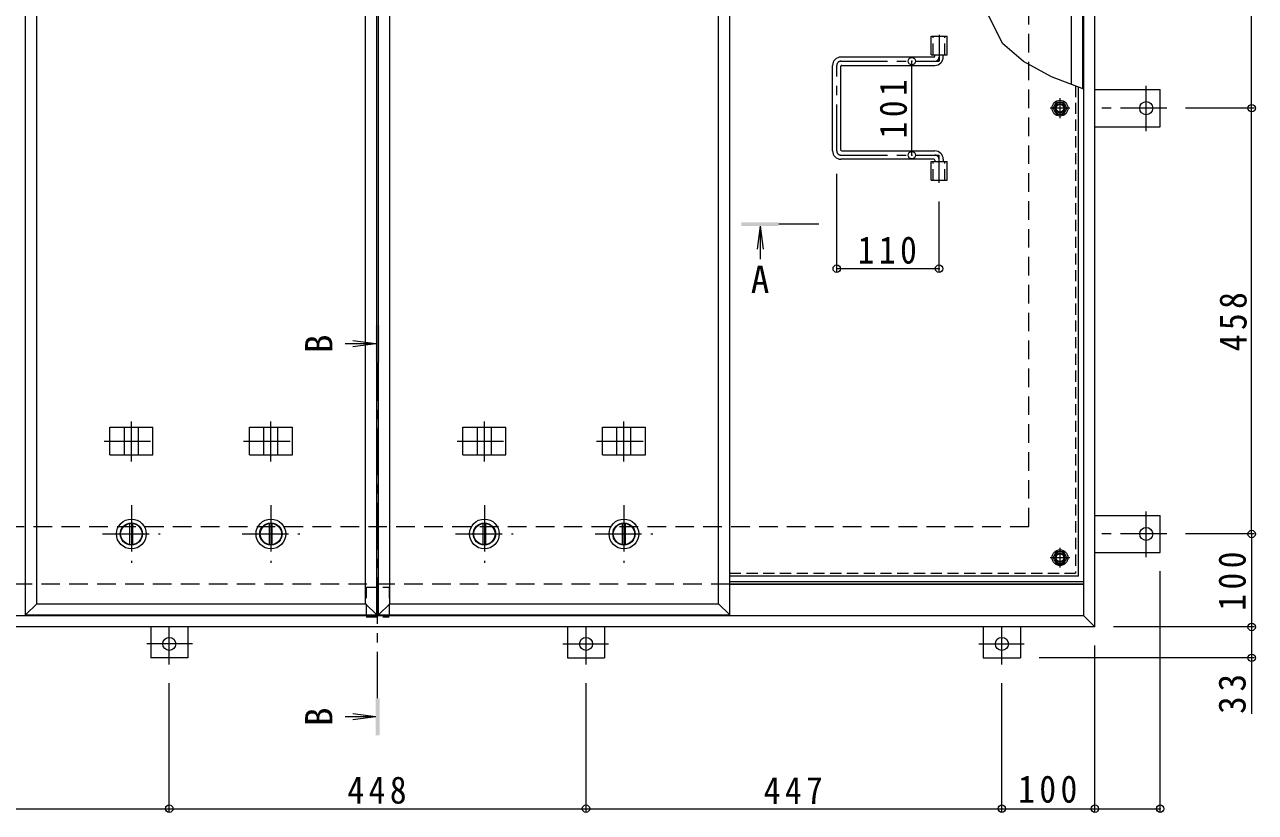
# Model space of a CAD drawing. Units: millimetres at full size, sheet at 1:10. Extents: x -2620 to 2738, y -1962 to 1769.
# Drawn here: x -1841 to -518, y -277 to 571 of the extents above; entities that cross this region are included whole.
import ezdxf
from ezdxf.enums import TextEntityAlignment as Align

# ---------------------------------------------------------------- set-up
doc = ezdxf.new("R2010")
doc.units = ezdxf.units.MM
doc.header["$LTSCALE"] = 10
doc.header["$PDMODE"] = 32
doc.header["$PDSIZE"] = 8
for name, pattern in [('CHAIN1', [8, 5, -1, 1, -1]), ('DASHED1', [1.8, 1.2, -0.6]), ('DASHED2', [3, 2, -1])]:
    doc.linetypes.add(name, pattern=pattern)
for name, color, linetype, lineweight in [('0-1_躯体', 2, 'DASHED2', 9), ('0-2_仕上', 4, 'Continuous', 9), ('0-3_建具', 4, 'Continuous', 9), ('0-5_寸法', 7, 'Continuous', 9), ('0-6_ハッチ', 6, 'Continuous', 9), ('0-7_021', 5, 'Continuous', 5), ('0-A_061', 3, 'CHAIN1', 9), ('0-B_062', 2, 'Continuous', 9), ('0-C_084', 2, 'Continuous', 9), ('0-E_090', 3, 'Continuous', 9), ('0-F_092', 7, 'Continuous', 9)]:
    doc.layers.add(name, color=color, linetype=linetype, lineweight=lineweight)
doc.styles.add('ＭＳ ゴシック', font='')
doc.styles.get('ＭＳ ゴシック').set_extended_font_data('MS Gothic')

msp = doc.modelspace()

# ---------------------------------------------------------------- linework, layer by layer
at = {"layer": '0-1_躯体'}
for p, q in [((-761.35, 30.92), (-761.35, 930.92)), ((-2161.35, 30.92), (-761.35, 30.92)), ((-1082.85, -31.08), (-2220.35, -31.08))]:
    msp.add_line(p, q, dxfattribs=at)
at = {"layer": '0-1_躯体', "linetype": 'Continuous'}
msp.add_line((-702.35, -31.08), (-1082.85, -31.08), dxfattribs=at)
at = {"layer": '0-2_仕上'}
for p, q in [((-1839.85, -64.08), (-1839.85, 1025.92)), ((-1462.35, -64.08), (-1462.35, 1025.92)), ((-1460.35, -64.08), (-1460.35, 1025.92)), ((-1082.85, -64.08), (-1082.85, 1025.92)), ((-703.35, 501.69), (-703.35, 1025.92)), ((-1827.85, -52.08), (-1827.85, 1013.92)), ((-1474.35, -52.08), (-1474.35, 1013.92)), ((-1448.35, -52.08), (-1448.35, 1013.92)), ((-1094.85, -52.08), (-1094.85, 1013.92)), ((-715.35, 506.34), (-715.35, 1013.92)), ((-1050.24, 354.04), (-1053.5, 329.26)), ((-1050.24, 354.04), (-1050.24, 318.44)), ((-1050.24, 354.04), (-1046.98, 329.26)), ((-1463.35, 227.46), (-1496.12, 227.46)), ((-1463.35, 227.46), (-1488.13, 230.73)), ((-1463.35, 227.46), (-1488.13, 224.2)), ((-1827.85, -52.08), (-1839.85, -64.08)), ((-1839.85, -64.08), (-1462.35, -64.08)), ((-1463.35, -173.71), (-1488.13, -170.45)), ((-1463.35, -173.71), (-1496.12, -173.71)), ((-1463.35, -173.71), (-1488.13, -176.97))]:
    msp.add_line(p, q, dxfattribs=at)
at = {"layer": '0-2_仕上', "color": 3}
for p, q in [((-866.5, 538.42), (-866.5, 558.42)), ((-866.5, 558.42), (-849.2, 558.42)), ((-849.2, 538.42), (-849.2, 558.42)), ((-866.5, 538.42), (-849.2, 538.42)), ((-866.5, 403.42), (-866.5, 423.42)), ((-866.5, 423.42), (-849.2, 423.42)), ((-849.2, 403.42), (-849.2, 423.42)), ((-866.5, 403.42), (-849.2, 403.42))]:
    msp.add_line(p, q, dxfattribs=at)
at = {"layer": '0-2_仕上', "color": 3, "linetype": 'DASHED1'}
for p, q in [((-864.2, 538.42), (-864.2, 558.42)), ((-851.5, 538.42), (-851.5, 558.42)), ((-864.2, 403.42), (-864.2, 423.42)), ((-851.5, 403.42), (-851.5, 423.42))]:
    msp.add_line(p, q, dxfattribs=at)
at = {"layer": '0-2_仕上', "linetype": 'CHAIN1'}
for p, q in [((-987.24, 356.04), (-1030.24, 356.04)), ((-1461.35, -153.71), (-1461.35, 207.46))]:
    msp.add_line(p, q, dxfattribs=at)
at = {"layer": '0-2_仕上'}
for points in [[(-1827.85, -52.08), (-1474.35, -52.08), (-1462.35, -64.08)], [(-1448.35, -52.08), (-1460.35, -64.08), (-1082.85, -64.08)], [(-1448.35, -52.08), (-1094.85, -52.08), (-1082.85, -64.08)]]:
    msp.add_lwpolyline(points, dxfattribs=at)
for points in [[(-1070.24, 354.04), (-1070.24, 358.04), (-1030.24, 354.04), (-1030.24, 358.04)], [(-1459.35, 247.46), (-1463.35, 247.46), (-1459.35, 207.46), (-1463.35, 207.46)], [(-1463.35, -193.71), (-1459.35, -193.71), (-1463.35, -153.71), (-1459.35, -153.71)]]:
    msp.add_solid(points, dxfattribs=at)
at = {"layer": '0-3_建具', "color": 2}
for p, q in [((-690.35, -77.08), (-690.35, 1038.92)), ((-702.35, -65.08), (-702.35, 1026.92)), ((-702.35, -31.08), (-1082.85, -31.08)), ((-702.35, -65.08), (-2220.35, -65.08)), ((-690.35, -77.08), (-702.35, -65.08)), ((-690.35, -77.08), (-2232.35, -77.08))]:
    msp.add_line(p, q, dxfattribs=at)
at = {"layer": '0-3_建具'}
for p, q in [((-1749.19, 137.92), (-1703.01, 137.92)), ((-1749.19, 107.92), (-1749.19, 137.92)), ((-1733.6, 107.92), (-1733.6, 137.92)), ((-1718.6, 107.92), (-1718.6, 137.92)), ((-1703.01, 107.92), (-1703.01, 137.92)), ((-1599.19, 137.92), (-1553.01, 137.92)), ((-1599.19, 107.92), (-1599.19, 137.92)), ((-1583.6, 107.92), (-1583.6, 137.92)), ((-1568.6, 107.92), (-1568.6, 137.92)), ((-1553.01, 107.92), (-1553.01, 137.92)), ((-1369.69, 137.92), (-1323.51, 137.92)), ((-1369.69, 107.92), (-1369.69, 137.92)), ((-1354.1, 107.92), (-1354.1, 137.92)), ((-1339.1, 107.92), (-1339.1, 137.92)), ((-1323.51, 107.92), (-1323.51, 137.92)), ((-1219.69, 137.92), (-1173.51, 137.92)), ((-1219.69, 107.92), (-1219.69, 137.92)), ((-1204.1, 107.92), (-1204.1, 137.92)), ((-1189.1, 107.92), (-1189.1, 137.92)), ((-1173.51, 107.92), (-1173.51, 137.92)), ((-1749.19, 107.92), (-1703.01, 107.92)), ((-1599.19, 107.92), (-1553.01, 107.92)), ((-1369.69, 107.92), (-1323.51, 107.92)), ((-1219.69, 107.92), (-1173.51, 107.92))]:
    msp.add_line(p, q, dxfattribs=at)
at = {"layer": '0-3_建具', "linetype": 'CHAIN1'}
for p, q in [((-1726.1, 100.81), (-1726.1, 144.04)), ((-1576.1, 100.81), (-1576.1, 144.04)), ((-1346.6, 100.81), (-1346.6, 144.04)), ((-1196.6, 100.81), (-1196.6, 144.04)), ((-1755.51, 122.92), (-1696.69, 122.92)), ((-1605.51, 122.92), (-1546.69, 122.92)), ((-1376.01, 122.92), (-1317.19, 122.92)), ((-1226.01, 122.92), (-1167.19, 122.92))]:
    msp.add_line(p, q, dxfattribs=at)
at = {"layer": '0-5_寸法'}
msp.add_line((-521.83, -110.28), (-521.83, -170.62), dxfattribs=at)
for points in [[(-767.12, 531.1), (-789.69, 550.34), (-805.05, 581.79)], [(-702.35, 501.31), (-736.89, 514.68), (-767.12, 531.1)]]:
    msp.add_lwpolyline(points, dxfattribs=at)
at = {"layer": '0-5_寸法', "linetype": 'DASHED1'}
for points in [[(-1473.65, -34.28), (-1449.05, -34.28), (-1449.05, -66.28)], [(-1473.65, -34.28), (-1473.65, -66.28), (-1449.05, -66.28)]]:
    msp.add_lwpolyline(points, dxfattribs=at)
at = {"layer": '0-6_ハッチ', "linetype": 'CHAIN1'}
for p, q in [((-857.85, 559.8), (-857.85, 531.42)), ((-963.34, 531.42), (-857.85, 531.42)), ((-967.85, 434.93), (-967.85, 526.91)), ((-963.34, 430.42), (-857.85, 430.42)), ((-857.85, 400.54), (-857.85, 430.42))]:
    msp.add_line(p, q, dxfattribs=at)
at = {"layer": '0-6_ハッチ'}
for p, q in [((-863.35, 535.92), (-963.35, 535.92)), ((-862.35, 536.92), (-862.35, 538.42)), ((-853.35, 535.92), (-853.35, 538.42)), ((-972.35, 434.92), (-972.35, 526.92)), ((-963.35, 435.92), (-963.35, 525.92)), ((-962.35, 526.92), (-862.35, 526.92)), ((-863.35, 425.92), (-963.35, 425.92)), ((-962.35, 434.92), (-862.35, 434.92)), ((-862.35, 424.92), (-862.35, 423.42)), ((-853.35, 425.92), (-853.35, 423.42)), ((-1082.85, -28.08), (-702.35, -28.08)), ((-1082.85, -31.08), (-702.35, -31.08))]:
    msp.add_line(p, q, dxfattribs=at)
for centre, radius, start, end in [((-963.35, 526.92), 9, 90, 180), ((-863.35, 536.92), 1, 270, 0), ((-862.35, 535.92), 9, 270, 0), ((-962.35, 525.92), 1, 90, 180), ((-963.35, 434.92), 9, 180, 270), ((-962.35, 435.92), 1, 180, 270), ((-863.35, 424.92), 1, 0, 90), ((-862.35, 425.92), 9, 0, 90)]:
    msp.add_arc(centre, radius, start, end, dxfattribs=at)
at = {"layer": '0-6_ハッチ', "linetype": 'CHAIN1'}
for centre, radius, start, end in [((-963.34, 526.91), 4.51, 90, 180), ((-862.35, 535.92), 4.5, 270.29569, 0), ((-963.34, 434.93), 4.51, 180, 270), ((-862.35, 425.92), 4.5, 0, 89.70431)]:
    msp.add_arc(centre, radius, start, end, dxfattribs=at)
at = {"layer": '0-7_021'}
for centre, radius in [((-727.85, 480.92), 5), ((-727.85, 480.92), 4.19), ((-727.85, -2.58), 5), ((-727.85, -2.58), 4.19)]:
    msp.add_circle(centre, radius, dxfattribs=at)
at = {"layer": '0-A_061', "linetype": 'DASHED1'}
for p in [(-711.05, 504.68), (-1082.85, -19.38)]:
    msp.add_line(p, (-711.05, -19.38), dxfattribs=at)
at = {"layer": '0-A_061', "linetype": 'Continuous'}
for q in [(-707.85, 503.44), (-1082.85, -22.58)]:
    msp.add_line((-707.85, -22.58), q, dxfattribs=at)
at = {"layer": '0-A_061'}
for p, q in [((-727.85, 470.24), (-727.85, 491.6)), ((-717.17, 480.92), (-738.53, 480.92)), ((-727.85, -13.26), (-727.85, 8.1)), ((-717.17, -2.58), (-738.53, -2.58))]:
    msp.add_line(p, q, dxfattribs=at)
at = {"layer": '0-B_062'}
for p, q in [((-735.35, 480.92), (-731.6, 487.42)), ((-731.6, 487.42), (-724.1, 487.42)), ((-720.35, 480.92), (-724.1, 487.42)), ((-720.35, 480.92), (-724.1, 474.42)), ((-735.35, -2.58), (-731.6, 3.92)), ((-731.6, 3.92), (-724.1, 3.92)), ((-720.35, -2.58), (-724.1, 3.92)), ((-720.35, -2.58), (-724.1, -9.08))]:
    msp.add_line(p, q, dxfattribs=at)
for points in [[(-735.35, 480.92), (-731.6, 474.42), (-724.1, 474.42)], [(-735.35, -2.58), (-731.6, -9.08), (-724.1, -9.08)]]:
    msp.add_lwpolyline(points, dxfattribs=at)
for centre, radius in [((-727.85, 480.92), 8.5), ((-727.85, 480.92), 6.5), ((-727.85, -2.58), 8.5), ((-727.85, -2.58), 6.5)]:
    msp.add_circle(centre, radius, dxfattribs=at)
at = {"layer": '0-C_084', "linetype": 'CHAIN1'}
for p, q in [((-1726.1, 53.92), (-1726.1, -8.08)), ((-1576.1, 53.92), (-1576.1, -8.08)), ((-1346.6, 53.92), (-1346.6, -8.08)), ((-1196.6, 53.92), (-1196.6, -8.08)), ((-1757.1, 22.92), (-1695.1, 22.92)), ((-1607.1, 22.92), (-1545.1, 22.92)), ((-1377.6, 22.92), (-1315.6, 22.92)), ((-1227.6, 22.92), (-1165.6, 22.92))]:
    msp.add_line(p, q, dxfattribs=at)
at = {"layer": '0-C_084'}
for p, q in [((-1727.6, 11.52), (-1727.6, 34.33)), ((-1724.6, 11.52), (-1724.6, 34.33)), ((-1577.6, 11.52), (-1577.6, 34.33)), ((-1574.6, 11.52), (-1574.6, 34.33)), ((-1348.1, 11.52), (-1348.1, 34.33)), ((-1345.1, 11.52), (-1345.1, 34.33)), ((-1198.1, 11.52), (-1198.1, 34.33)), ((-1195.1, 11.52), (-1195.1, 34.33))]:
    msp.add_line(p, q, dxfattribs=at)
for centre, radius in [((-1726.1, 22.92), 16), ((-1726.1, 22.92), 12), ((-1726.1, 22.92), 11.5), ((-1576.1, 22.92), 16), ((-1576.1, 22.92), 12), ((-1576.1, 22.92), 11.5), ((-1346.6, 22.92), 16), ((-1346.6, 22.92), 12), ((-1346.6, 22.92), 11.5), ((-1196.6, 22.92), 16), ((-1196.6, 22.92), 12), ((-1196.6, 22.92), 11.5)]:
    msp.add_circle(centre, radius, dxfattribs=at)
at = {"layer": '0-E_090', "linetype": 'CHAIN1'}
for p, q in [((-635.15, 456.08), (-635.15, 504.97)), ((-612.99, 480.92), (-690.35, 480.92)), ((-635.15, -1.92), (-635.15, 46.97)), ((-612.99, 22.92), (-690.35, 22.92)), ((-1685.35, -117.43), (-1685.35, -77.28)), ((-1237.35, -117.43), (-1237.35, -77.28)), ((-790.35, -117.43), (-790.35, -77.28)), ((-1660.51, -95.28), (-1709.39, -95.28)), ((-1262.19, -95.28), (-1213.3, -95.28)), ((-815.19, -95.28), (-766.3, -95.28))]:
    msp.add_line(p, q, dxfattribs=at)
at = {"layer": '0-E_090'}
for p, q in [((-690.35, 500.92), (-620.15, 500.92)), ((-620.15, 460.92), (-620.15, 500.92)), ((-690.35, 460.92), (-620.15, 460.92)), ((-690.35, 42.92), (-620.15, 42.92)), ((-620.15, 2.92), (-620.15, 42.92)), ((-690.35, 2.92), (-620.15, 2.92)), ((-1705.35, -77.08), (-1705.35, -110.28)), ((-1665.35, -77.08), (-1665.35, -110.28)), ((-1257.35, -77.08), (-1257.35, -110.28)), ((-1217.35, -77.08), (-1217.35, -110.28)), ((-810.35, -77.08), (-810.35, -110.28)), ((-770.35, -77.08), (-770.35, -110.28)), ((-1665.35, -110.28), (-1705.35, -110.28)), ((-1257.35, -110.28), (-1217.35, -110.28)), ((-810.35, -110.28), (-770.35, -110.28))]:
    msp.add_line(p, q, dxfattribs=at)
for centre in [(-635.15, 480.92), (-635.15, 22.92), (-1685.35, -95.28), (-1237.35, -95.28), (-790.35, -95.28)]:
    msp.add_circle(centre, 7, dxfattribs=at)
at = {"layer": '0-F_092'}
for p, q in [((-521.83, 480.92), (-521.83, 938.92)), ((-887.12, 430.42), (-887.12, 531.42)), ((-518.83, 480.92), (-592.99, 480.92)), ((-521.83, 22.92), (-521.83, 480.92)), ((-967.85, 305.27), (-967.85, 410.42)), ((-857.85, 305.27), (-857.85, 380.54)), ((-857.85, 308.27), (-967.85, 308.27)), ((-518.83, 22.92), (-592.99, 22.92)), ((-521.83, 22.92), (-521.83, -77.08)), ((-620.15, -275.53), (-620.15, -17.08)), ((-518.83, -77.08), (-670.35, -77.08)), ((-521.83, -77.08), (-521.83, -110.28)), ((-690.35, -275.53), (-690.35, -97.08)), ((-518.83, -110.28), (-750.35, -110.28)), ((-1685.35, -275.53), (-1685.35, -137.43)), ((-1237.35, -275.53), (-1237.35, -137.43)), ((-790.35, -275.53), (-790.35, -137.43)), ((-2132.35, -272.53), (-1685.35, -272.53)), ((-1685.35, -272.53), (-1237.35, -272.53)), ((-1237.35, -272.53), (-790.35, -272.53)), ((-790.35, -272.53), (-690.35, -272.53)), ((-690.35, -272.53), (-620.15, -272.53))]:
    msp.add_line(p, q, dxfattribs=at)
for p in [(-887.12, 531.42), (-521.83, 480.92), (-887.12, 430.42), (-967.85, 308.27), (-857.85, 308.27), (-521.83, 22.92), (-521.83, -77.08), (-521.83, -110.28), (-1685.35, -272.53), (-1237.35, -272.53), (-790.35, -272.53), (-690.35, -272.53), (-620.15, -272.53)]:
    msp.add_point(p, dxfattribs=at)

# ---------------------------------------------------------------- texts
at = {"layer": '0-5_寸法', "color": 2, "style": 'ＭＳ ゴシック'}
msp.add_text('A', height=29.33, dxfattribs=at).set_placement((-1060.24, 273.34), align=Align.BOTTOM_LEFT)
for p in [(-1501.21, 217.46), (-1501.21, -183.71)]:
    msp.add_text('B', height=29.33, rotation=90, dxfattribs=at).set_placement(p, align=Align.BOTTOM_LEFT)
at = {"layer": '0-F_092', "color": 2, "char_height": 29.33, "attachment_point": 7, "rotation": 90, "style": 'ＭＳ ゴシック'}
for s, insert in [('\\T1.27;\\W0.9;101', (-892.12, 448.42)), ('\\T1.27;\\W0.9;458', (-526.83, 219.42)), ('\\T1.27;\\W0.9;100', (-527.83, -59.58)), ('\\T1.27;\\W0.95;33', (-527.83, -170.62))]:
    msp.add_mtext(s, dxfattribs=dict(at, insert=insert))
at = {"layer": '0-F_092', "color": 2, "char_height": 29.33, "attachment_point": 7, "style": 'ＭＳ ゴシック'}
for s, insert in [('\\T1.27;\\W0.9;110', (-945.35, 313.27)), ('\\T1.27;\\W0.9;448', (-1493.85, -267.53)), ('\\T1.27;\\W0.9;100', (-772.85, -266.53)), ('\\T1.27;\\W0.9;447', (-1046.35, -267.53))]:
    msp.add_mtext(s, dxfattribs=dict(at, insert=insert))

doc.saveas('drawing.dxf')
